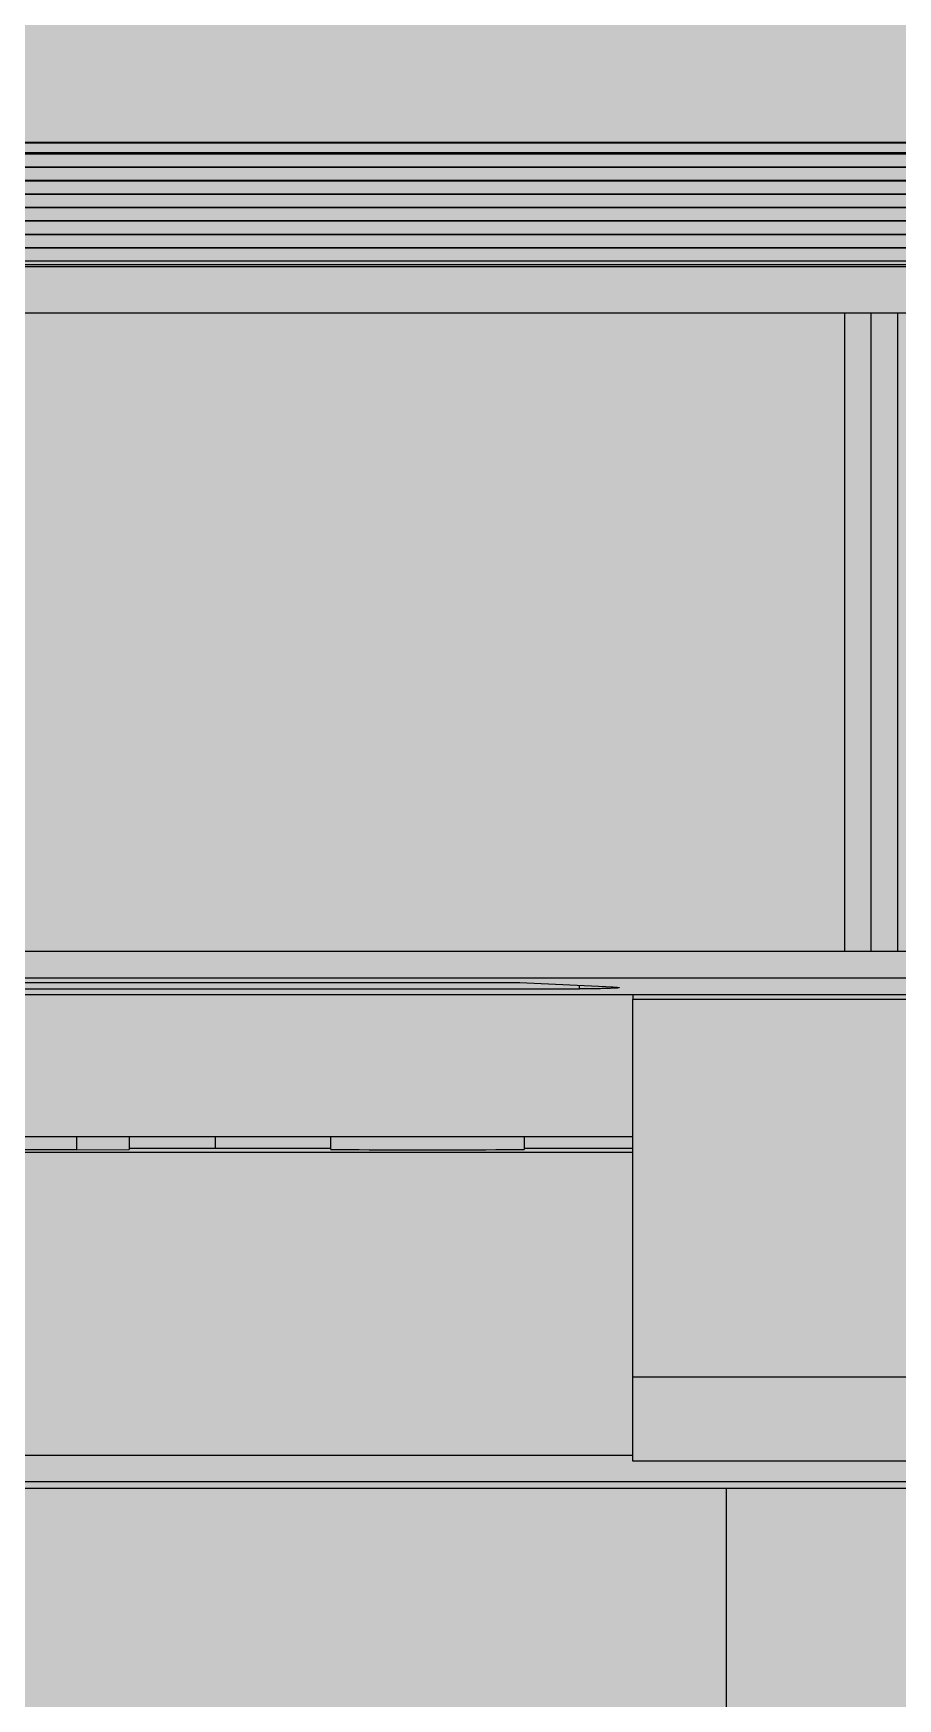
# Model space of a CAD drawing. Extents: x -20 to 2016, y -5898 to 916.
# Drawn here: x 568.04 to 574.55, y 741.26 to 753.79 of the extents above; entities that cross this region are included whole.
import ezdxf

# ---------------------------------------------------------------- set-up
doc = ezdxf.new("R2010")
doc.units = 0
doc.layers.add('MAIN-1', color=7, linetype='Continuous')
doc.layers.add('SYMS', color=7, linetype='Continuous')

msp = doc.modelspace()

# ---------------------------------------------------------------- hatches: boundary and pattern name
at = {"layer": 'SYMS', "true_color": 0x636466}
h = msp.add_hatch(color=251, dxfattribs=at)
h.dxf.hatch_style = 1
h.paths.add_polyline_path([(560.959, 719.385), (587.859, 719.385), (587.859, 798.385), (560.959, 798.385)])

# ---------------------------------------------------------------- linework, layer by layer
at = {"layer": 'MAIN-1'}
for p, q in [((561.9, 752.967), (586.809, 752.967)), ((561.901, 752.894), (586.808, 752.894)), ((563.899, 752.972), (584.809, 752.972)), ((561.905, 752.884), (586.804, 752.884)), ((561.907, 752.786), (586.802, 752.786)), ((561.911, 752.783), (586.798, 752.783)), ((561.913, 752.685), (586.796, 752.685)), ((561.917, 752.682), (586.792, 752.682)), ((561.919, 752.584), (586.79, 752.584)), ((561.923, 752.581), (586.786, 752.581)), ((561.925, 752.483), (586.784, 752.483)), ((561.929, 752.48), (586.78, 752.48)), ((561.931, 752.382), (586.778, 752.382)), ((561.935, 752.379), (586.774, 752.379)), ((561.936, 752.281), (586.772, 752.281)), ((561.94, 752.277), (586.768, 752.277)), ((561.942, 752.18), (586.766, 752.18)), ((561.946, 752.176), (586.762, 752.176)), ((561.949, 752.079), (586.76, 752.079)), ((586.757, 752.049), (562.112, 752.049)), ((586.757, 752.035), (562.248, 752.035)), ((574.148, 751.685), (562.748, 751.685)), ((574.348, 751.685), (574.148, 751.685)), ((574.148, 751.685), (574.148, 746.885)), ((574.548, 751.685), (574.348, 751.685)), ((574.348, 746.885), (574.348, 751.685)), ((585.948, 751.685), (574.548, 751.685)), ((574.548, 746.885), (574.548, 751.685)), ((562.748, 746.885), (574.148, 746.885)), ((574.148, 746.885), (574.348, 746.885)), ((574.348, 746.885), (574.548, 746.885)), ((574.548, 746.885), (585.948, 746.885)), ((562.248, 746.685), (586.757, 746.685)), ((571.704, 746.646), (564.804, 746.646)), ((572.403, 746.615), (571.704, 746.646)), ((572.152, 746.601), (572.152, 746.626)), ((563.899, 746.558), (584.809, 746.558)), ((564.357, 746.601), (572.152, 746.601)), ((572.166, 746.601), (572.152, 746.601)), ((572.18, 746.601), (572.166, 746.601)), ((572.194, 746.601), (572.18, 746.601)), ((572.208, 746.601), (572.194, 746.601)), ((572.221, 746.601), (572.208, 746.601)), ((572.234, 746.601), (572.221, 746.601)), ((572.247, 746.602), (572.234, 746.601)), ((572.26, 746.602), (572.247, 746.602)), ((572.273, 746.602), (572.26, 746.602)), ((572.285, 746.602), (572.273, 746.602)), ((572.298, 746.602), (572.285, 746.602)), ((572.31, 746.602), (572.298, 746.602)), ((572.321, 746.603), (572.31, 746.602)), ((572.333, 746.603), (572.321, 746.603)), ((572.344, 746.603), (572.333, 746.603)), ((572.354, 746.603), (572.344, 746.603)), ((572.364, 746.604), (572.354, 746.603)), ((572.374, 746.604), (572.364, 746.604)), ((572.383, 746.604), (572.374, 746.604)), ((572.391, 746.605), (572.383, 746.604)), ((572.399, 746.605), (572.391, 746.605)), ((572.407, 746.605), (572.399, 746.605)), ((572.403, 746.615), (572.413, 746.614)), ((572.414, 746.606), (572.407, 746.605)), ((572.413, 746.614), (572.421, 746.614)), ((572.42, 746.606), (572.414, 746.606)), ((572.426, 746.606), (572.42, 746.606)), ((572.421, 746.614), (572.428, 746.613)), ((572.432, 746.607), (572.426, 746.606)), ((572.428, 746.613), (572.434, 746.613)), ((572.436, 746.607), (572.432, 746.607)), ((572.434, 746.613), (572.44, 746.612)), ((572.44, 746.608), (572.436, 746.607)), ((572.44, 746.612), (572.444, 746.612)), ((572.444, 746.608), (572.44, 746.608)), ((572.444, 746.612), (572.447, 746.611)), ((572.447, 746.608), (572.444, 746.608)), ((572.447, 746.611), (572.45, 746.611)), ((572.449, 746.609), (572.447, 746.608)), ((572.451, 746.609), (572.449, 746.609)), ((572.45, 746.611), (572.451, 746.61)), ((572.452, 746.61), (572.451, 746.609)), ((572.451, 746.61), (572.452, 746.61)), ((572.452, 746.61), (572.452, 746.61)), ((572.554, 746.558), (572.554, 746.521)), ((572.554, 743.681), (572.554, 746.521)), ((576.154, 746.521), (572.554, 746.521)), ((565.25, 745.373), (572.554, 745.373)), ((572.554, 745.488), (565.65, 745.488)), ((568.369, 745.389), (567.909, 745.389)), ((568.369, 745.389), (568.369, 745.488)), ((568.369, 745.389), (568.762, 745.393)), ((568.762, 745.488), (568.762, 745.393)), ((570.28, 745.4), (568.762, 745.4)), ((569.409, 745.488), (569.409, 745.4)), ((570.28, 745.393), (570.28, 745.488)), ((570.28, 745.393), (570.35, 745.392)), ((570.35, 745.392), (570.421, 745.392)), ((570.421, 745.392), (570.494, 745.392)), ((570.494, 745.392), (570.569, 745.391)), ((570.569, 745.391), (570.647, 745.391)), ((570.647, 745.391), (570.726, 745.391)), ((570.726, 745.391), (570.806, 745.391)), ((570.806, 745.391), (570.887, 745.391)), ((570.887, 745.391), (570.968, 745.391)), ((570.968, 745.391), (571.049, 745.391)), ((571.049, 745.391), (571.131, 745.391)), ((571.131, 745.391), (571.212, 745.391)), ((571.212, 745.391), (571.292, 745.391)), ((571.292, 745.391), (571.371, 745.391)), ((571.371, 745.391), (571.448, 745.391)), ((571.448, 745.391), (571.523, 745.392)), ((571.523, 745.392), (571.597, 745.392)), ((571.597, 745.392), (571.668, 745.392)), ((571.668, 745.392), (571.737, 745.393)), ((571.737, 745.488), (571.737, 745.393)), ((572.554, 745.4), (571.737, 745.4)), ((572.554, 743.046), (572.554, 743.681)), ((572.554, 743.681), (576.154, 743.681)), ((564.657, 743.092), (572.554, 743.092)), ((576.154, 743.046), (572.554, 743.046)), ((584.16, 742.892), (564.657, 742.892)), ((564.608, 742.843), (574.409, 742.844)), ((573.259, 737.985), (573.259, 742.844)), ((574.409, 742.844), (584.209, 742.843))]:
    msp.add_line(p, q, dxfattribs=at)

doc.saveas('drawing.dxf')
